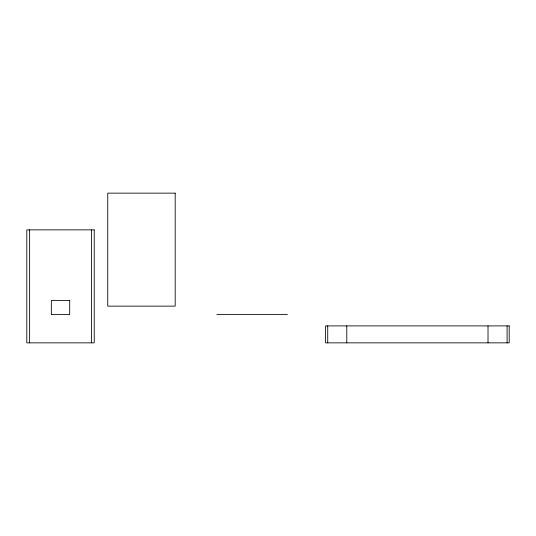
<?xml version="1.0" encoding="UTF-8"?>
<svg xmlns="http://www.w3.org/2000/svg" width="536" height="536" viewBox="0 0 536 536"><rect width="100%" height="100%" fill="white"/><g stroke="black" fill="none" stroke-linecap="round" stroke-linejoin="round"><path stroke-width="0.8" d="M216.785 314.605L287.403 314.605M507.083 325.901L507.083 342.852M488.015 325.901L488.015 342.852M346.785 325.901L346.785 342.852M327.724 325.901L327.724 342.852M91.415 229.87L91.415 342.852M29.627 229.87L29.627 342.852M175.185 193.148L107.749 193.148L107.749 306.13L175.185 306.13L175.185 193.148M94.236 229.87L26.8 229.87L26.8 342.852L94.236 342.852L94.236 229.87M69.7 300.482L51.335 300.482L51.335 314.605L69.7 314.605L69.7 300.482M509.2 325.901L325.607 325.901L325.607 342.852L509.2 342.852L509.2 325.901"/></g></svg>
